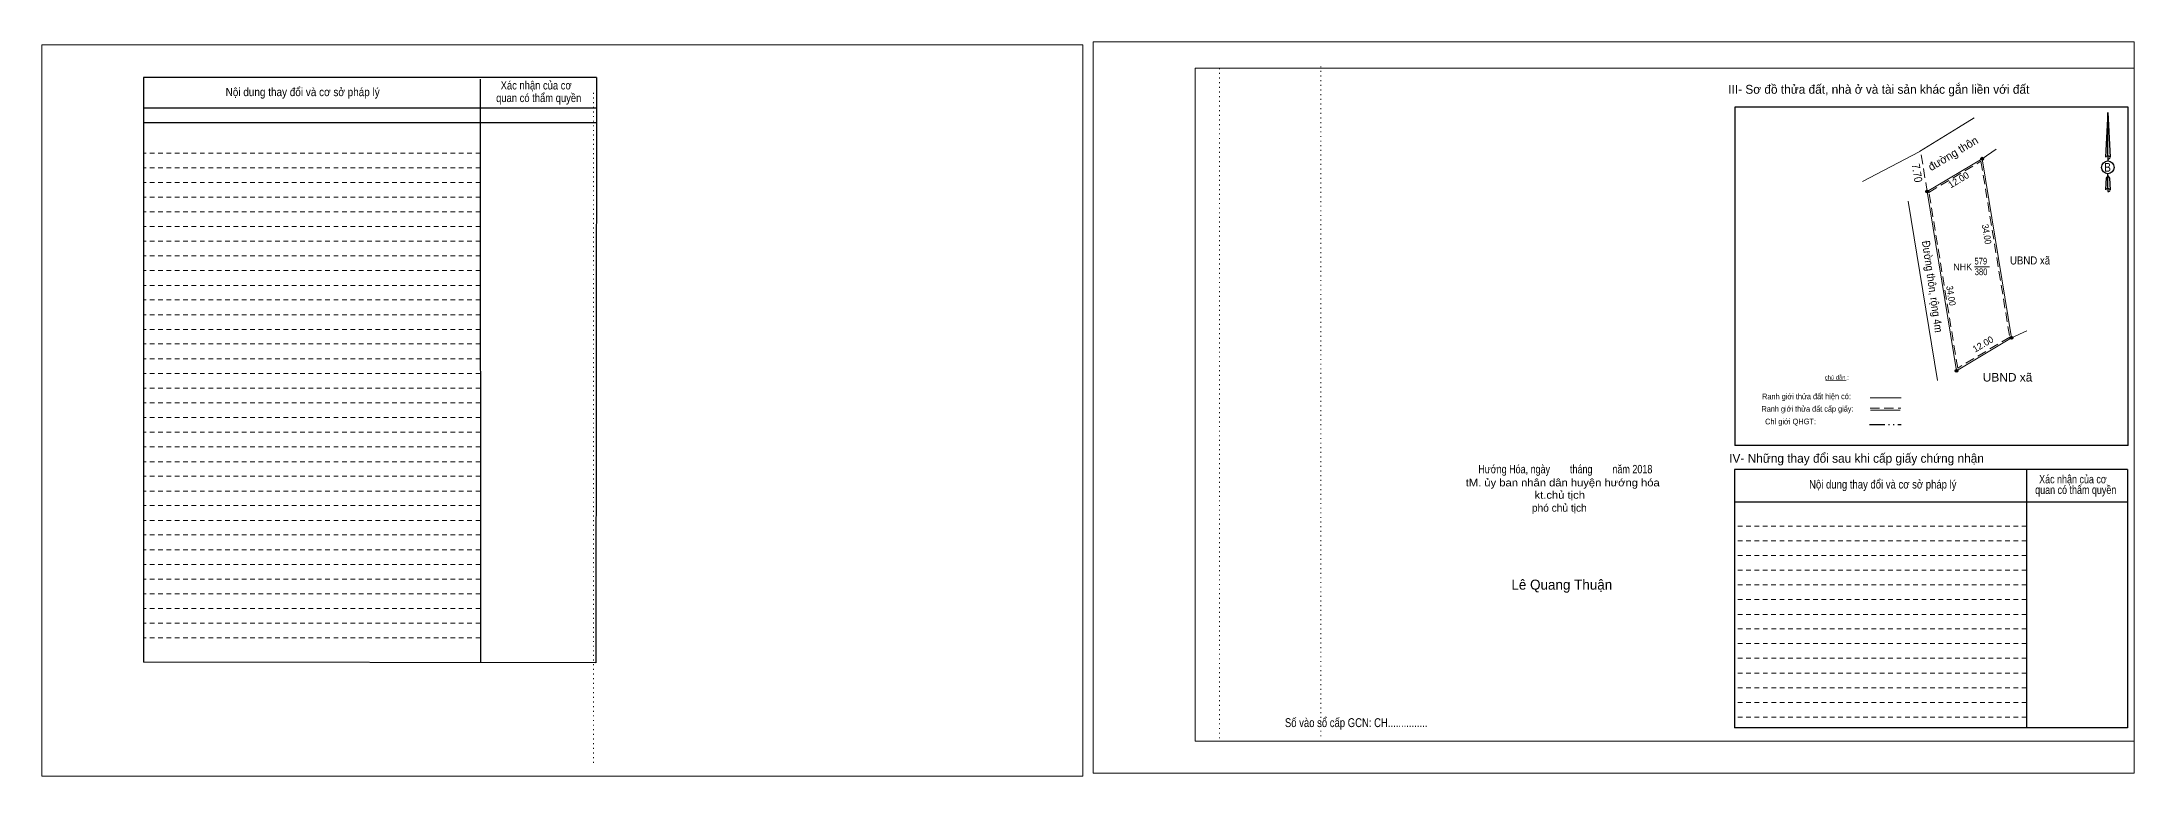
# Model space of a CAD drawing. Header units: metres. Extents: x 548127 to 548744, y 1837687 to 1837841.
# Drawn here: x 548352.2 to 548744.5, y 1837689.9 to 1837827.4 of the extents above; entities that cross this region are included whole.
import ezdxf
from ezdxf.enums import TextEntityAlignment as Align

# ---------------------------------------------------------------- set-up
doc = ezdxf.new("R2010")
doc.units = ezdxf.units.M
doc.header["$LTSCALE"] = 0.58
for name, pattern in [('DASH_DOUBLE_DOT', [9.2, 5, -1.2, 0.3, -1.2, 0.3, -1.2]), ('DOTTED', [1.5, 0.3, -1.2]), ('MEDIUM_DASHED', [4.5, 3, -1.5]), ('SHORT_DASHED', [2.7, 1.5, -1.2])]:
    doc.linetypes.add(name, pattern=pattern)
for name, color, linetype, lineweight in [('18', 7, 'Continuous', 25), ('28', 7, 'SHORT_DASHED', 13), ('3', 7, 'Continuous', 13), ('4', 7, 'Continuous', 13), ('5', 7, 'DASH_DOUBLE_DOT', 25), ('55', 7, 'Continuous', 13), ('7', 7, 'Continuous', 13)]:
    doc.layers.add(name, color=color, linetype=linetype, lineweight=lineweight)

msp = doc.modelspace()

# ---------------------------------------------------------------- hatches: boundary and pattern name
at = {"layer": '4'}
for points in [[(548716.2347, 1837805.47, 1), (548715.7053, 1837805.47, 1)], [(548705.9347, 1837799.32, 1), (548705.4053, 1837799.32, 1)], [(548721.7447, 1837771.92, 1), (548721.2153, 1837771.92, 1)], [(548721.7447, 1837771.92, 1), (548721.2153, 1837771.92, 1)], [(548711.4347, 1837765.77, 1), (548710.9053, 1837765.77, 1)]]:
    msp.add_hatch(color=256, dxfattribs=at).paths.add_polyline_path(points)

# ---------------------------------------------------------------- linework, layer by layer
at = {"layer": '18'}
for p, q in [((548739.53, 1837814.14), (548739.98, 1837805.74)), ((548739.53, 1837814.14), (548739.98, 1837805.74)), ((548739.53, 1837814.14), (548739.98, 1837805.74)), ((548739.16, 1837807.02), (548739.12, 1837805.75)), ((548739.53, 1837805.98), (548739.53, 1837805.68)), ((548739.53, 1837805.68), (548739.53, 1837805.44)), ((548739.53, 1837805.44), (548739.53, 1837805.1)), ((548739.53, 1837805.44), (548739.53, 1837805.1)), ((548739.53, 1837805.44), (548739.53, 1837805.1)), ((548739.98, 1837805.74), (548739.98, 1837805.75)), ((548739.53, 1837802.28), (548739.53, 1837802.64)), ((548739.53, 1837802.28), (548739.53, 1837802.64)), ((548739.53, 1837802.28), (548739.53, 1837802.64)), ((548739.53, 1837802.28), (548739.86, 1837801.82)), ((548739.53, 1837802.28), (548739.86, 1837801.82)), ((548739.53, 1837802.28), (548739.86, 1837801.82)), ((548739.86, 1837801.82), (548739.98, 1837799.62)), ((548739.86, 1837801.82), (548739.98, 1837799.62)), ((548739.86, 1837801.82), (548739.98, 1837799.62)), ((548739.53, 1837799.89), (548739.53, 1837799.58)), ((548739.53, 1837799.58), (548739.53, 1837799.32)), ((548739.98, 1837799.62), (548739.98, 1837799.63))]:
    msp.add_line(p, q, dxfattribs=at)
for points in [[(548739.53, 1837805.98), (548739.53, 1837814.14), (548739.16, 1837807.02)], [(548739.53, 1837799.89), (548739.53, 1837802.28), (548739.25, 1837801.82), (548739.16, 1837800.92), (548739.12, 1837799.63)]]:
    msp.add_lwpolyline(points, dxfattribs=at)
for centre, start_param, end_param in [((548739.5431, 1837805.6947), 1.57079633, 3.07445202), ((548739.5431, 1837805.6947), 0.06714063, 1.57079633), ((548739.5431, 1837805.6947), 4.71238898, 6.28318531), ((548739.5431, 1837799.5889), 2.49106941, 3.07427841), ((548739.5431, 1837799.5889), 1.57079633, 2.49106941), ((548739.5431, 1837799.5889), 0.06714063, 1.57079633), ((548739.5431, 1837799.5889), 4.71238898, 6.28318531)]:
    msp.add_ellipse(centre, major_axis=(0.4313, 0), ratio=0.655448, start_param=start_param, end_param=end_param, dxfattribs=at)
msp.add_ellipse((548739.5427, 1837803.8512), major_axis=(0, 1.1963), ratio=0.983453, dxfattribs=at)
at = {"layer": '28', "linetype": 'Continuous', "lineweight": 25}
for p, q in [((548456.18, 1837820.67), (548371.31, 1837820.67)), ((548434.43, 1837820.37), (548434.46, 1837711.15)), ((548456.18, 1837820.67), (548456.11, 1837711.08)), ((548456.18, 1837814.95), (548371.42, 1837814.95)), ((548456.18, 1837814.95), (548371.42, 1837814.95)), ((548456.18, 1837812.19), (548371.42, 1837812.19)), ((548743.32, 1837751.75), (548669.59, 1837751.75)), ((548724.28, 1837747.27), (548724.31, 1837698.88)), ((548743.24, 1837747.27), (548743.22, 1837698.88)), ((548743.22, 1837741.14), (548669.54, 1837741.14)), ((548456.11, 1837711.08), (548371.31, 1837711.2)), ((548743.22, 1837698.88), (548669.54, 1837698.88))]:
    msp.add_line(p, q, dxfattribs=at)
at = {"layer": '28'}
for p, q in [((548434.43, 1837806.53), (548371.31, 1837806.53)), ((548434.43, 1837803.76), (548371.31, 1837803.76)), ((548434.43, 1837801.04), (548371.31, 1837801.04)), ((548434.43, 1837798.25), (548371.31, 1837798.25)), ((548434.43, 1837795.51), (548371.31, 1837795.51)), ((548434.43, 1837792.75), (548371.31, 1837792.75)), ((548434.43, 1837790.01), (548371.31, 1837790.01)), ((548434.43, 1837787.26), (548371.31, 1837787.26)), ((548434.43, 1837784.51), (548371.31, 1837784.51)), ((548434.43, 1837781.75), (548371.31, 1837781.75)), ((548434.43, 1837779.02), (548371.31, 1837779.02)), ((548434.43, 1837776.25), (548371.31, 1837776.25)), ((548434.43, 1837773.52), (548371.31, 1837773.52)), ((548434.43, 1837770.78), (548371.31, 1837770.78)), ((548434.43, 1837768.01), (548371.31, 1837768.01)), ((548434.43, 1837765.28), (548371.31, 1837765.28)), ((548434.43, 1837762.5), (548371.31, 1837762.5)), ((548434.43, 1837759.76), (548371.31, 1837759.76)), ((548434.43, 1837757), (548371.31, 1837757)), ((548434.43, 1837754.25), (548371.31, 1837754.25)), ((548434.43, 1837751.49), (548371.31, 1837751.49)), ((548434.43, 1837748.74), (548371.31, 1837748.74)), ((548434.43, 1837746), (548371.31, 1837746)), ((548434.43, 1837743.24), (548371.31, 1837743.24)), ((548434.43, 1837740.51), (548371.31, 1837740.51)), ((548434.43, 1837737.74), (548371.31, 1837737.74)), ((548434.43, 1837735.02), (548371.31, 1837735.02)), ((548724.3, 1837736.68), (548669.54, 1837736.68)), ((548434.43, 1837732.24), (548371.31, 1837732.24)), ((548724.3, 1837733.92), (548669.54, 1837733.92)), ((548724.3, 1837731.16), (548669.54, 1837731.16)), ((548434.43, 1837729.51), (548371.31, 1837729.51)), ((548724.3, 1837728.43), (548669.54, 1837728.43)), ((548434.43, 1837726.75), (548371.31, 1837726.75)), ((548434.43, 1837723.98), (548371.31, 1837723.98)), ((548724.3, 1837725.67), (548669.54, 1837725.67)), ((548724.3, 1837722.91), (548669.54, 1837722.91)), ((548434.43, 1837721.24), (548371.31, 1837721.24)), ((548724.3, 1837720.14), (548669.54, 1837720.14)), ((548434.43, 1837718.48), (548371.31, 1837718.48)), ((548434.43, 1837715.73), (548371.31, 1837715.73)), ((548724.31, 1837717.41), (548669.54, 1837717.41)), ((548724.31, 1837714.67), (548669.54, 1837714.67)), ((548724.31, 1837711.92), (548669.54, 1837711.92)), ((548724.31, 1837709.16), (548669.54, 1837709.16)), ((548724.31, 1837706.41), (548669.54, 1837706.41)), ((548724.31, 1837703.67), (548669.54, 1837703.67)), ((548724.31, 1837700.92), (548669.54, 1837700.92))]:
    msp.add_line(p, q, dxfattribs=at)
at = {"layer": '28', "linetype": 'Continuous', "lineweight": 25}
for points in [[(548456.18, 1837820.67), (548371.31, 1837820.67), (548371.31, 1837711.2)], [(548743.32, 1837751.75), (548743.32, 1837815.11), (548669.59, 1837815.11), (548669.59, 1837751.75)], [(548743.24, 1837747.27), (548669.54, 1837747.27), (548669.54, 1837698.88)]]:
    msp.add_lwpolyline(points, dxfattribs=at)
at = {"layer": '3'}
for p, q in [((548568.44, 1837822.4), (548744.47, 1837822.4)), ((548568.44, 1837696.4), (548568.44, 1837822.4)), ((548744.47, 1837822.4), (548744.47, 1837695.35)), ((548568.44, 1837696.4), (548744.47, 1837696.4))]:
    msp.add_line(p, q, dxfattribs=at)
at = {"layer": '3', "linetype": 'DOTTED'}
for p, q in [((548573.01, 1837822.4), (548573.01, 1837696.4)), ((548592.01, 1837822.77), (548592.01, 1837696.76)), ((548455.63, 1837817.81), (548455.63, 1837691.83))]:
    msp.add_line(p, q, dxfattribs=at)
at = {"layer": '3'}
for points in [[(548352.23, 1837689.86), (548547.38, 1837689.86), (548547.38, 1837826.83), (548352.23, 1837826.83)], [(548352.23, 1837826.83), (548547.38, 1837826.83), (548547.38, 1837689.86), (548352.23, 1837689.86)], [(548352.23, 1837689.86), (548547.38, 1837689.86), (548547.38, 1837826.83), (548352.23, 1837826.83)], [(548549.32, 1837690.42), (548744.47, 1837690.42), (548744.47, 1837827.35), (548549.32, 1837827.35)]]:
    msp.add_lwpolyline(points, close=True, dxfattribs=at)
msp.add_lwpolyline([(548575.57, 1837822.4), (548744.47, 1837822.4), (548744.47, 1837696.4), (548575.57, 1837696.4)], dxfattribs=at)
at = {"layer": '4'}
for p, q in [((548711.52, 1837811.29), (548714.46, 1837813.1)), ((548704.25, 1837806.8), (548711.52, 1837811.29)), ((548693.55, 1837801.19), (548704.18, 1837806.76)), ((548715.97, 1837805.47), (548718.6, 1837807.25)), ((548702.11, 1837797.5), (548707.62, 1837763.93)), ((548714.55, 1837785.24), (548717.36, 1837785.24)), ((548721.48, 1837771.92), (548724.36, 1837773.27))]:
    msp.add_line(p, q, dxfattribs=at)
at = {"layer": '4', "linetype": 'MEDIUM_DASHED'}
msp.add_line((548705.67, 1837799.32), (548704.44, 1837806.92), dxfattribs=at)
at = {"layer": '4'}
for points in [[(548721.48, 1837771.92), (548711.17, 1837765.77), (548705.67, 1837799.32), (548715.97, 1837805.47)], [(548715.97, 1837805.47), (548721.48, 1837771.92), (548711.17, 1837765.77), (548705.67, 1837799.32)]]:
    msp.add_lwpolyline(points, close=True, dxfattribs=at)
at = {"layer": '4', "linetype": 'MEDIUM_DASHED'}
msp.add_lwpolyline([(548721.15, 1837772.07), (548711.39, 1837766.25), (548706, 1837799.17), (548715.75, 1837804.99)], close=True, dxfattribs=at)
at = {"layer": '4', "lineweight": 25}
for centre in [(548715.97, 1837805.47), (548705.67, 1837799.32), (548721.48, 1837771.92), (548721.48, 1837771.92), (548711.17, 1837765.77)]:
    msp.add_circle(centre, 0.2647, dxfattribs=at)
at = {"layer": '5'}
msp.add_line((548694.84, 1837755.71), (548700.78, 1837755.71), dxfattribs=at)
at = {"layer": '55'}
for p, q in [((548694.98, 1837760.71), (548700.78, 1837760.71)), ((548695.02, 1837758.38), (548700.59, 1837758.38)), ((548695.02, 1837758.38), (548700.59, 1837758.38))]:
    msp.add_line(p, q, dxfattribs=at)
at = {"layer": '55', "linetype": 'MEDIUM_DASHED'}
msp.add_line((548695.01, 1837758.77), (548700.71, 1837758.77), dxfattribs=at)
at = {"layer": '7'}
msp.add_line((548686.67, 1837763.96), (548690.51, 1837764.03), dxfattribs=at)

# ---------------------------------------------------------------- texts
at = {"layer": '18'}
for s, height, width, p in [('B', 1.643, 0.85, (548739.48, 1837803.04)), ('Hướng Hóa, ngày        tháng        năm 2018', 1.573, 0.8, (548637.83, 1837746.56)), ('tM. ủy ban nhân dân huyện hướng hóa', 1.426, 1.1, (548637.345, 1837744.11)), ('kt.chủ tịch', 1.426, 1.1, (548636.79, 1837741.8)), ('Số vào sổ cấp GCN: CH...............', 1.664, 0.8, (548598.62, 1837699.04))]:
    msp.add_text(s, height=height, dxfattribs=dict(at, width=width)).set_placement(p, align=Align.CENTER)
for s, height, p in [('phó chủ tịch', 1.426, (548636.71, 1837739.38)), ('Lê Quang Thuận', 1.883, (548637.175, 1837724.77))]:
    msp.add_text(s, height=height, dxfattribs=at).set_placement(p, align=Align.CENTER)
at = {"layer": '28'}
for s, height, width, p in [('Nội dung thay đổi và cơ sở pháp lý', 1.55, 0.9, (548401.125, 1837817.19)), ('Nội dung thay đổi và cơ sở pháp lý', 1.55, 0.9, (548401.125, 1837817.19)), (' quan có thẩm quyền', 1.55, 0.85, (548445.135, 1837816.08)), (' quan có thẩm quyền', 1.55, 0.85, (548445.135, 1837816.08)), ('Xác nhận của cơ', 1.55, 0.85, (548444.895, 1837818.44)), ('Xác nhận của cơ', 1.55, 0.85, (548444.895, 1837818.44)), ('Xác nhận của cơ', 1.569, 0.8, (548732.995, 1837744.68)), ('Nội dung thay đổi và cơ sở pháp lý', 1.569, 0.85, (548697.345, 1837743.71)), (' quan có thẩm quyền', 1.569, 0.8, (548733.285, 1837742.69))]:
    msp.add_text(s, height=height, dxfattribs=dict(at, width=width)).set_placement(p, align=Align.CENTER)
for s, p in [('III- Sơ đồ thửa đất, nhà ở và tài sản khác gắn liền với đất', (548696.595, 1837817.64)), ('IV- Những thay đổi sau khi cấp giấy chứng nhận', (548692.43, 1837748.54))]:
    msp.add_text(s, height=1.664, dxfattribs=at).set_placement(p, align=Align.CENTER)
at = {"layer": '4'}
msp.add_text('đường thôn', height=1.5, rotation=30.841, dxfattribs=at).set_placement((548706.41, 1837803.12))
at = {"layer": '4', "width": 0.9}
msp.add_text('7.70', height=1.5, rotation=279.159, dxfattribs=at).set_placement((548702.76, 1837804.42))
at = {"layer": '4'}
for rotation, p in [(30.841, (548711.8696, 1837800.9623)), (30.816, (548716.4598, 1837770.2113))]:
    msp.add_text('12.00', height=1.25, rotation=rotation, dxfattribs=at).set_placement(p, align=Align.CENTER)
at = {"layer": '4', "width": 0.9}
for s, height, rotation, p in [('Đường thôn, rộng 4m', 1.5, 278.13, (548705.907, 1837781.4311)), ('34.00', 1.25, 279.327, (548716.201, 1837791.2363)), ('34.00', 1.25, 279.31, (548709.5305, 1837779.7261))]:
    msp.add_text(s, height=height, rotation=rotation, dxfattribs=at).set_placement(p, align=Align.CENTER)
at = {"layer": '4'}
msp.add_text('NHK', height=1.25, dxfattribs=at).set_placement((548712.325, 1837784.6), align=Align.CENTER)
for s, height, width, p in [('579', 1.25, 0.85, (548715.73, 1837785.67)), ('UBND xã', 1.5, 0.9, (548724.955, 1837785.67)), ('380', 1.25, 0.85, (548715.77, 1837783.67)), ('UBND xã', 1.588, 1.05, (548720.74, 1837763.75))]:
    msp.add_text(s, height=height, dxfattribs=dict(at, width=width)).set_placement(p, align=Align.CENTER)
at = {"layer": '55'}
for s, height, width, p in [('Ranh giới thửa đất cấp giấy:', 1.069, 0.8, (548683.2337, 1837758.0973)), ('Ranh giới thửa đất hiện có:', 1.074, 0.8, (548683.0487, 1837760.4267)), ('Chỉ giới QHGT:', 1.069, 0.85, (548680.0537, 1837755.7299))]:
    msp.add_text(s, height=height, rotation=0.135, dxfattribs=dict(at, width=width)).set_placement(p, align=Align.CENTER)
at = {"layer": '7'}
msp.add_text('chú dẫn :', height=0.7907, rotation=359.974, dxfattribs=at).set_placement((548688.7148, 1837764.1189), align=Align.CENTER)

doc.saveas('drawing.dxf')
